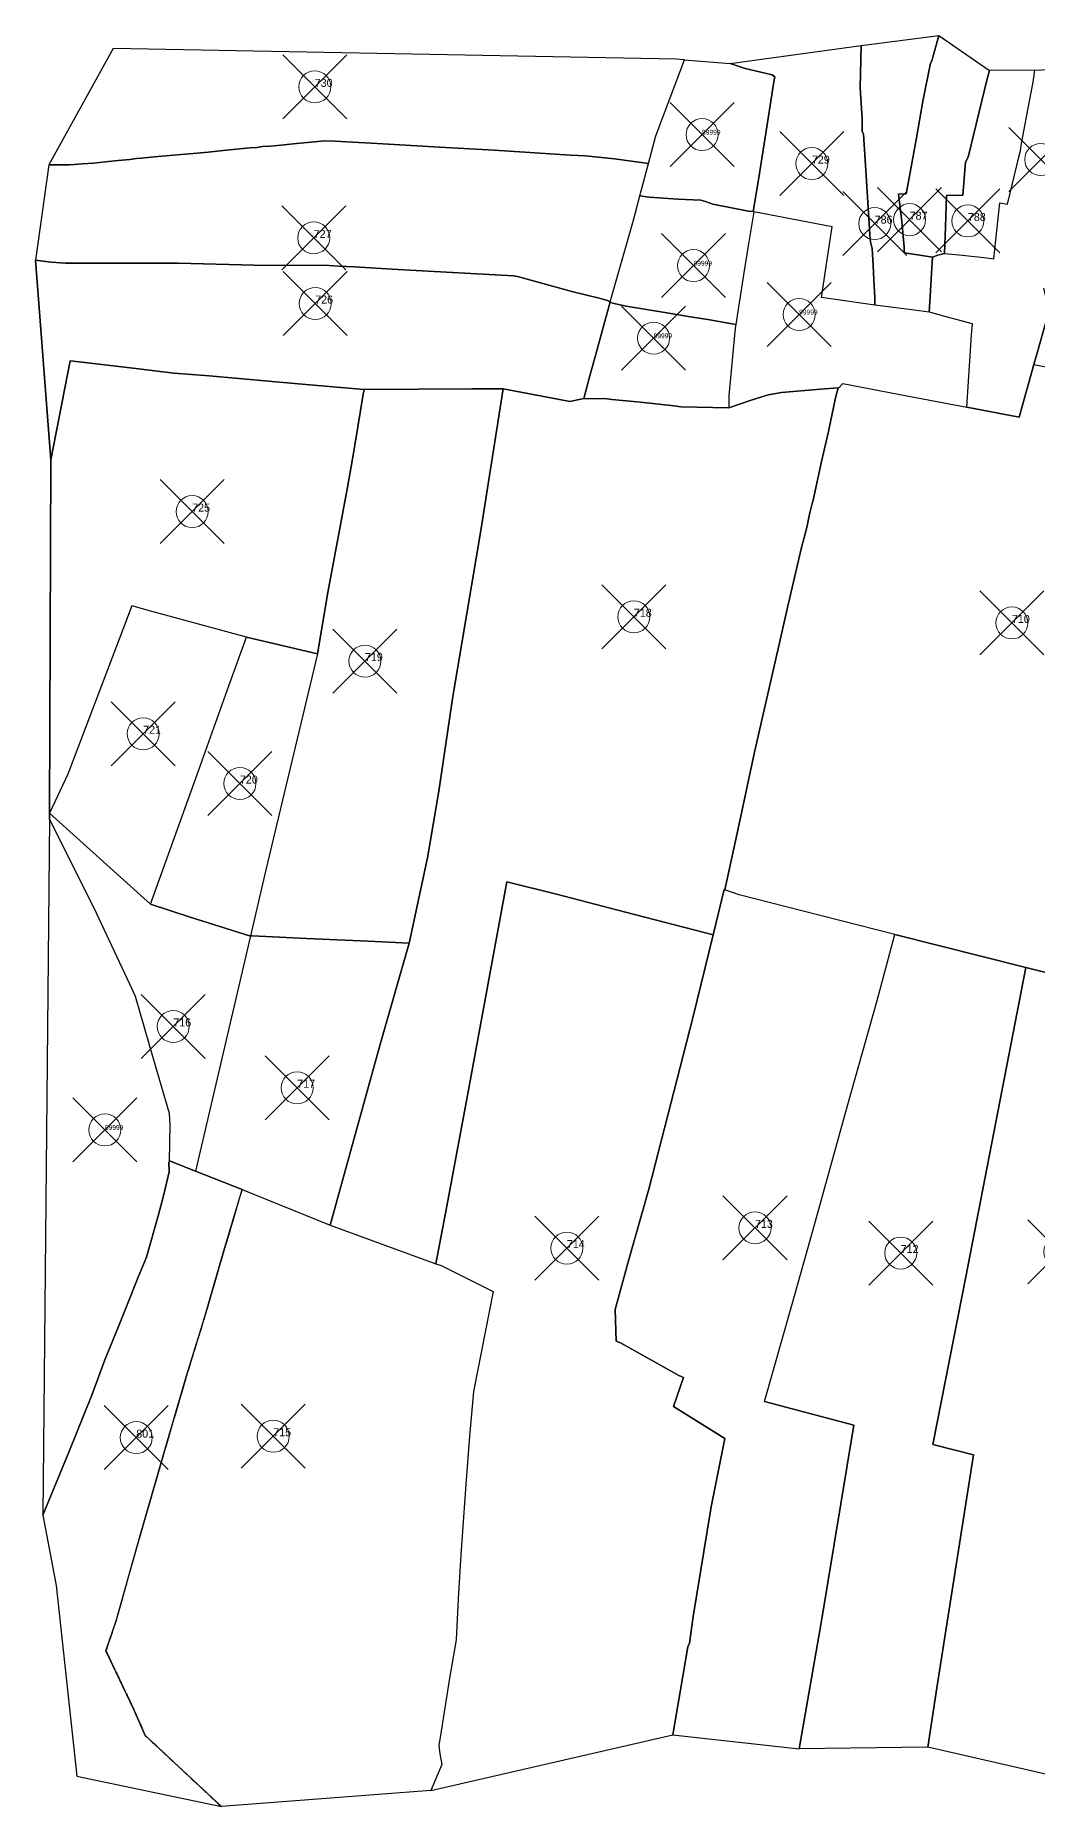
# Model space of a CAD drawing. Header units: millimetres. Extents: x 0 to 2247, y -2746 to 0.
# Drawn here: x 0 to 313, y -1124 to -571 of the extents above; entities that cross this region are included whole.
import ezdxf

# ---------------------------------------------------------------- set-up
doc = ezdxf.new("R2010")
doc.units = ezdxf.units.MM
doc.header["$PDMODE"] = 35
doc.header["$PDSIZE"] = 10
doc.linetypes.add('DASHED', pattern=[0.75, 0.5, -0.25])
for name, color, linetype, lineweight in [('Poly_Survey_Bndry', 250, 'Continuous', 30), ('Poly_Village_Bndry', 250, 'Continuous', 30), ('Text_Survey_No', 250, 'Continuous', 0)]:
    doc.layers.add(name, color=color, linetype=linetype, lineweight=lineweight)
doc.styles.get("Standard").update_dxf_attribs({"font": 'SakalBharati.ttf'})

msp = doc.modelspace()

# ---------------------------------------------------------------- linework, layer by layer
at = {"layer": 'Poly_Survey_Bndry'}
for points in [[(4.18, -611), (10.51, -611.05), (12.13, -610.96), (14.63, -610.73), (16.36, -610.62), (18.24, -610.46), (21.83, -610.08), (25.83, -609.68), (29.49, -609.34), (31.61, -609.06), (33.13, -608.9), (37.06, -608.56), (40.75, -608.16), (45.5, -607.76), (50.49, -607.33), (54, -607.01), (58.6, -606.56), (62.76, -606.14), (66.94, -605.72), (69.13, -605.59), (70.94, -605.34), (73.43, -605.16), (77.74, -604.8), (81.52, -604.4), (86.16, -603.97), (90.28, -603.56), (93.53, -603.66), (97.23, -603.87), (106.75, -604.38), (126.27, -605.5), (143.25, -606.44), (167.13, -608.02), (171.71, -608.19), (180.91, -609.16), (191.52, -610.58), (193.84, -601.92), (202.71, -578.19), (200.14, -578.01), (24.29, -574.66)], [(217.02, -579.35), (257.97, -573.78), (257.61, -586.92), (258.27, -596.66), (258.27, -600.47), (258.66, -601.45), (259.28, -611.08), (260.78, -634.33), (260.87, -635.03), (261.32, -637.21), (261.71, -642.5), (261.94, -646.93), (262.23, -652.44), (262.17, -654.85), (245.55, -652.46), (247.91, -636.53), (248.9, -630.37), (224.43, -625.66), (224.24, -625.63), (225.84, -615.73), (228.48, -599.13), (230.79, -584.48), (231, -583.51), (230.13, -582.95), (221.74, -580.93)], [(257.97, -573.78), (282.16, -570.59), (280.01, -578.52), (279.59, -579.21), (277.21, -591.1), (275.23, -602.54), (273.08, -614.58), (272.04, -620.13), (269.6, -620.23), (270.61, -628.74), (271.38, -636.74), (271.38, -638.55), (273.53, -638.81), (280.23, -639.82), (279.91, -644.88), (279.48, -652.2), (279.18, -657.01), (272.9, -656.21), (262.17, -654.85), (262.23, -652.44), (261.94, -646.93), (261.71, -642.5), (261.32, -637.21), (260.87, -635.03), (260.78, -634.33), (259.28, -611.08), (258.66, -601.45), (258.27, -600.47), (258.27, -596.66), (257.61, -586.92)], [(282.16, -570.59), (297.97, -581.54), (297.28, -584.19), (291.34, -608.62), (290.55, -610.16), (289.74, -620.53), (284.55, -620.6), (284.23, -630.4), (283.98, -638.73), (281.91, -639.21), (280.23, -639.82), (273.53, -638.81), (271.38, -638.55), (271.38, -636.74), (270.61, -628.74), (269.6, -620.23), (272.04, -620.13), (273.08, -614.58), (275.23, -602.54), (277.21, -591.1), (279.59, -579.21), (280.01, -578.52)], [(224.24, -625.63), (222.76, -625.47), (211.59, -623.27), (209.28, -622.52), (207.84, -622.09), (200.67, -621.7), (191.66, -621.13), (188.82, -620.71), (191.52, -610.58), (193.84, -601.92), (202.71, -578.19), (205.29, -578.37), (217.02, -579.35), (221.74, -580.93), (230.13, -582.95), (231, -583.51), (230.79, -584.48), (228.48, -599.13), (225.84, -615.73)], [(283.98, -638.73), (289.63, -639.28), (297.22, -640.04), (299.33, -640.38), (301.25, -622.89), (303.6, -623.29), (307.33, -608.18), (307.73, -606.65), (307.9, -604.99), (309.96, -593.85), (311.68, -585.18), (312.23, -581.4), (297.97, -581.54), (297.28, -584.19), (291.34, -608.62), (290.55, -610.16), (289.74, -620.53), (284.55, -620.6), (284.23, -630.4)], [(179.5, -653.82), (186.78, -628.34), (188.82, -620.71), (191.52, -610.58), (180.91, -609.16), (171.71, -608.19), (167.13, -608.02), (143.25, -606.44), (126.27, -605.5), (106.75, -604.38), (97.23, -603.87), (93.53, -603.66), (90.28, -603.56), (86.16, -603.97), (81.52, -604.4), (77.74, -604.8), (73.43, -605.16), (70.94, -605.34), (69.13, -605.59), (66.94, -605.72), (62.76, -606.14), (58.6, -606.56), (54, -607.01), (50.49, -607.33), (45.5, -607.76), (40.75, -608.16), (37.06, -608.56), (33.13, -608.9), (31.61, -609.06), (29.49, -609.34), (25.83, -609.68), (21.83, -610.08), (18.24, -610.46), (16.36, -610.62), (14.63, -610.73), (12.13, -610.96), (10.51, -611.05), (4.18, -611), (0, -640.78), (4.8, -641.46), (9.35, -641.77), (21.22, -641.77), (44.61, -641.79), (68.29, -642.33), (91.74, -642.47), (94.78, -642.66), (99.66, -642.88), (108.01, -643.4), (115.12, -643.84), (149.3, -645.74), (150.57, -645.95), (167.53, -650.6), (176.13, -652.7), (178.73, -653.41)], [(188.82, -620.71), (191.66, -621.13), (200.67, -621.7), (207.84, -622.09), (209.28, -622.52), (211.59, -623.27), (222.76, -625.47), (224.24, -625.63), (224.43, -625.66), (222.76, -635.74), (221.16, -645.35), (218.78, -660.87), (210, -659.39), (203.9, -658.36), (197.89, -657.33), (190.84, -656.26), (184.52, -655.18), (180.27, -654.23), (179.5, -653.82), (186.78, -628.34)], [(279.18, -657.01), (272.9, -656.21), (262.17, -654.85), (245.55, -652.46), (247.91, -636.53), (248.9, -630.37), (224.43, -625.66), (222.76, -635.74), (221.16, -645.35), (218.78, -660.87), (218.6, -662.06), (216.58, -683.09), (216.59, -686.94), (223.29, -684.65), (228.86, -682.88), (233.07, -682.1), (245.23, -681.13), (250.72, -680.71), (250.97, -680.68), (252.19, -679.36), (269.47, -682.66), (290.98, -686.73), (292.44, -664.14), (292.74, -660.68), (284.08, -658.44), (279.27, -657.02)], [(179.5, -653.82), (176.55, -664.89), (175.25, -669.48), (173.13, -676.99), (171.27, -684.03), (166.92, -684.92), (163.68, -684.37), (146.14, -680.96), (136.29, -680.96), (102.72, -681.19), (82.12, -679.47), (54.27, -676.91), (43.19, -676.16), (32.24, -674.8), (11.85, -672.34), (10.87, -672.27), (4.76, -703.16), (0, -640.78), (4.8, -641.46), (9.35, -641.77), (21.22, -641.77), (44.61, -641.79), (68.29, -642.33), (91.74, -642.47), (94.78, -642.66), (99.66, -642.88), (108.01, -643.4), (115.12, -643.84), (149.3, -645.74), (150.57, -645.95), (167.53, -650.6), (176.13, -652.7), (178.73, -653.41)], [(179.5, -653.82), (180.27, -654.23), (184.52, -655.18), (190.84, -656.26), (197.89, -657.33), (203.9, -658.36), (210, -659.39), (218.78, -660.87), (218.6, -662.06), (216.58, -683.09), (216.59, -686.94), (201.62, -686.62), (199.47, -686.31), (189, -685.22), (180.02, -684.34), (178.6, -684.13), (171.27, -684.03), (173.13, -676.99), (175.25, -669.48), (176.55, -664.89)], [(4.76, -703.16), (10.87, -672.27), (11.85, -672.34), (32.24, -674.8), (43.19, -676.16), (54.27, -676.91), (82.12, -679.47), (102.72, -681.19), (102.33, -682.71), (99.83, -698.03), (99.4, -701.12), (97.6, -711.17), (91.29, -744.62), (88.14, -763.8), (65.92, -758.56), (36.82, -750.7), (30.1, -748.76), (10.09, -801.35), (4.44, -813.59)], [(146.14, -680.96), (136.29, -680.96), (102.72, -681.19), (102.33, -682.71), (99.83, -698.03), (99.4, -701.12), (97.6, -711.17), (91.29, -744.62), (88.14, -763.8), (72, -831.25), (67.17, -851.89), (67.85, -851.89), (84.67, -852.77), (103.92, -853.56), (116.73, -854.16), (122.44, -827.53), (126.03, -806.69), (130.41, -777.17), (139.14, -725.23)], [(116.73, -854.16), (107.77, -885.49), (100.28, -912.48), (92.1, -942.34), (125.08, -954.38), (128.53, -936.33), (135.16, -900.61), (147.3, -835.01), (162.79, -838.93), (184.37, -844.52), (211.71, -851.63), (215.19, -837.47), (215.32, -837.52), (219.68, -817.4), (224.64, -794.51), (232.47, -760.4), (234.91, -749.3), (239.31, -730.57), (240.93, -724.3), (241.74, -720.64), (242.05, -719.35), (242.31, -718.11), (242.65, -716.85), (242.91, -715.79), (245.55, -703.69), (247.69, -694.3), (249.93, -683.82), (250.72, -680.71), (245.23, -681.13), (233.07, -682.1), (228.86, -682.88), (223.29, -684.65), (216.59, -686.94), (201.62, -686.62), (199.47, -686.31), (189, -685.22), (180.02, -684.34), (178.6, -684.13), (171.27, -684.03), (166.92, -684.92), (163.68, -684.37), (146.14, -680.96), (139.14, -725.23), (130.41, -777.17), (126.03, -806.69), (122.44, -827.53)], [(4.44, -813.59), (35.98, -842.04), (50.5, -801.5), (60.39, -773.78), (65.92, -758.56), (36.82, -750.7), (30.1, -748.76), (10.09, -801.35)], [(35.98, -842.04), (50.5, -801.5), (60.39, -773.78), (65.92, -758.56), (88.14, -763.8), (72, -831.25), (67.17, -851.89), (66.85, -851.89), (48.29, -846.06)], [(41.93, -922.25), (42.05, -910.99), (41.91, -907.37), (36.89, -890.31), (31.26, -870.82), (29.53, -867.04), (19.08, -844.81), (4.42, -815.35), (2.28, -1032.92), (10.4, -1013.27), (17.65, -995.4), (21.67, -984.37), (25.93, -973.94), (28.22, -968.19), (32.06, -958.52), (34.65, -952.32), (38.32, -939.4), (39.99, -933.11), (41.75, -925.63), (41.67, -922.63)], [(4.42, -815.35), (4.44, -813.59), (35.98, -842.04), (48.29, -846.06), (66.85, -851.89), (67.17, -851.89), (49.97, -925.42), (41.93, -922.25), (42.05, -910.99), (41.91, -907.37), (36.89, -890.31), (31.26, -870.82), (29.53, -867.04), (19.08, -844.81)], [(182.78, -979.05), (181.38, -978.59), (181.04, -968.63), (185.02, -954.18), (191.62, -931.1), (205.33, -877.51), (211.71, -851.63), (184.37, -844.52), (162.79, -838.93), (147.3, -835.01), (135.16, -900.61), (128.53, -936.33), (125.08, -954.38), (126.77, -954.94), (142.96, -962.98), (136.79, -994.26), (135.54, -1008.25), (134.45, -1023.27), (132.93, -1045.28), (132.1, -1059.03), (131.44, -1071.85), (129.35, -1083.86), (126.71, -1100.43), (125.97, -1104.83), (126.37, -1107.53), (126.96, -1110.78), (123.51, -1118.91), (199.1, -1101.58), (203.75, -1074.08), (204.28, -1072.91), (205.41, -1064.58), (211.05, -1030.35), (211.41, -1028.79), (215.34, -1008.99), (199.3, -998.99), (202.4, -989.95), (200.95, -989.24)], [(182.78, -979.05), (200.95, -989.24), (202.4, -989.95), (199.3, -998.99), (215.34, -1008.99), (211.41, -1028.79), (211.05, -1030.35), (205.41, -1064.58), (204.28, -1072.91), (203.75, -1074.08), (199.1, -1101.58), (238.58, -1105.92), (245.41, -1066.51), (255.64, -1004.77), (227.78, -997.38), (236.19, -967.71), (243.13, -942.88), (253.73, -904.61), (262.9, -872.1), (268.4, -851.51), (234.13, -842.7), (219.82, -839.13), (215.32, -837.52), (215.19, -837.47), (211.71, -851.63), (205.33, -877.51), (191.62, -931.1), (185.02, -954.18), (181.04, -968.63), (181.38, -978.59)], [(49.97, -925.42), (64.53, -931.17), (92.1, -942.34), (100.28, -912.48), (107.77, -885.49), (116.73, -854.16), (103.92, -853.56), (84.67, -852.77), (67.85, -851.89), (67.17, -851.89)], [(278.75, -1105.43), (238.58, -1105.92), (245.41, -1066.51), (255.64, -1004.77), (227.78, -997.38), (236.19, -967.71), (243.13, -942.88), (253.73, -904.61), (262.9, -872.1), (268.4, -851.51), (309.36, -861.76), (290.59, -958.46), (280.27, -1010.88), (293.06, -1014.09), (281.54, -1086.9)], [(321.4, -1115.18), (278.75, -1105.43), (281.54, -1086.9), (293.06, -1014.09), (280.27, -1010.88), (290.59, -958.46), (309.36, -861.76), (348.98, -871.7), (354.38, -873.04), (341.78, -952.58), (336.43, -989.68), (335.64, -997.32), (332.37, -1025.81), (330.02, -1047.9), (326.41, -1067.44), (325.07, -1075.74), (319.66, -1096.76), (320.08, -1099.85)], [(2.28, -1032.92), (6.5, -1054.88), (12.95, -1114.48), (58.07, -1123.96), (34.32, -1101.74), (30.68, -1093.45), (22.04, -1075.32), (25.17, -1065.94), (32.46, -1040.02), (39.81, -1014.66), (47.21, -989.33), (52.66, -971.61), (58.58, -951.38), (64.53, -931.17), (49.97, -925.42), (41.93, -922.25), (41.67, -922.63), (41.75, -925.63), (39.99, -933.11), (38.32, -939.4), (34.65, -952.32), (32.06, -958.52), (28.22, -968.19), (25.93, -973.94), (21.67, -984.37), (17.65, -995.4), (10.4, -1013.27)], [(123.51, -1118.91), (58.07, -1123.96), (34.32, -1101.74), (30.68, -1093.45), (22.04, -1075.32), (25.17, -1065.94), (32.46, -1040.02), (39.81, -1014.66), (47.21, -989.33), (52.66, -971.61), (58.58, -951.38), (64.53, -931.17), (92.1, -942.34), (125.08, -954.38), (126.77, -954.94), (142.96, -962.98), (136.79, -994.26), (135.54, -1008.25), (134.45, -1023.27), (132.93, -1045.28), (132.1, -1059.03), (131.44, -1071.85), (129.35, -1083.86), (126.71, -1100.43), (125.97, -1104.83), (126.37, -1107.53), (126.96, -1110.78)]]:
    msp.add_lwpolyline(points, close=True, dxfattribs=at)
for points in [[(262.17, -654.85), (262.23, -652.44), (261.94, -646.93), (261.71, -642.5), (261.32, -637.21), (260.87, -635.03), (260.78, -634.33), (259.28, -611.08), (258.66, -601.45), (258.27, -600.47), (258.27, -596.66), (257.61, -586.92), (257.97, -573.78)], [(280.23, -639.82), (273.53, -638.81), (271.38, -638.55), (271.38, -636.74), (270.61, -628.74), (269.6, -620.23), (272.04, -620.13), (273.08, -614.58), (275.23, -602.54), (277.21, -591.1), (279.59, -579.21), (280.01, -578.52), (282.16, -570.59)], [(224.24, -625.63), (225.84, -615.73), (228.48, -599.13), (230.79, -584.48), (231, -583.51), (230.13, -582.95), (221.74, -580.93), (217.02, -579.35)], [(316.66, -656.54), (312.78, -670.18), (311.89, -673.37), (307.33, -689.82), (290.98, -686.73), (292.44, -664.14), (292.74, -660.68), (284.08, -658.44), (279.27, -657.02), (279.18, -657.01), (279.48, -652.2), (279.91, -644.88), (280.23, -639.82), (281.91, -639.21), (283.98, -638.73), (289.63, -639.28), (297.22, -640.04), (299.33, -640.38), (301.25, -622.89), (303.6, -623.29), (307.33, -608.18), (307.73, -606.65), (307.9, -604.99), (309.96, -593.85), (311.68, -585.18), (312.23, -581.4), (336.78, -580.33)], [(283.98, -638.73), (289.63, -639.28), (297.22, -640.04), (299.33, -640.38), (301.25, -622.89), (303.6, -623.29), (307.33, -608.18), (307.73, -606.65), (307.9, -604.99), (309.96, -593.85), (311.68, -585.18), (312.23, -581.4)], [(283.98, -638.73), (284.23, -630.4), (284.55, -620.6), (289.74, -620.53), (290.55, -610.16), (291.34, -608.62), (297.28, -584.19), (297.97, -581.54)], [(191.52, -610.58), (180.91, -609.16), (171.71, -608.19), (167.13, -608.02), (143.25, -606.44), (126.27, -605.5), (106.75, -604.38), (97.23, -603.87), (93.53, -603.66), (90.28, -603.56), (86.16, -603.97), (81.52, -604.4), (77.74, -604.8), (73.43, -605.16), (70.94, -605.34), (69.13, -605.59), (66.94, -605.72), (62.76, -606.14), (58.6, -606.56), (54, -607.01), (50.49, -607.33), (45.5, -607.76), (40.75, -608.16), (37.06, -608.56), (33.13, -608.9), (31.61, -609.06), (29.49, -609.34), (25.83, -609.68), (21.83, -610.08), (18.24, -610.46), (16.36, -610.62), (14.63, -610.73), (12.13, -610.96), (10.51, -611.05), (4.18, -611)], [(224.24, -625.63), (222.76, -625.47), (211.59, -623.27), (209.28, -622.52), (207.84, -622.09), (200.67, -621.7), (191.66, -621.13), (188.82, -620.71)], [(224.43, -625.66), (222.76, -635.74), (221.16, -645.35), (218.78, -660.87)], [(224.43, -625.66), (224.24, -625.63)], [(262.17, -654.85), (245.55, -652.46), (247.91, -636.53), (248.9, -630.37), (224.43, -625.66)], [(179.5, -653.82), (178.73, -653.41), (176.13, -652.7), (167.53, -650.6), (150.57, -645.95), (149.3, -645.74), (115.12, -643.84), (108.01, -643.4), (99.66, -642.88), (94.78, -642.66), (91.74, -642.47), (68.29, -642.33), (44.61, -641.79), (21.22, -641.77), (9.35, -641.77), (4.8, -641.46), (0, -640.78)], [(279.18, -657.01), (279.48, -652.2), (279.91, -644.88), (280.23, -639.82)], [(280.23, -639.82), (281.91, -639.21), (283.98, -638.73)], [(311.89, -673.37), (312.78, -670.18), (316.66, -656.54), (315.02, -649.59)], [(218.78, -660.87), (210, -659.39), (203.9, -658.36), (197.89, -657.33), (190.84, -656.26), (184.52, -655.18), (180.27, -654.23), (179.5, -653.82)], [(279.18, -657.01), (272.9, -656.21), (262.17, -654.85)], [(290.98, -686.73), (292.44, -664.14), (292.74, -660.68), (284.08, -658.44), (279.27, -657.02), (279.18, -657.01)], [(316.66, -656.54), (312.78, -670.18), (311.89, -673.37), (323.86, -675.73)], [(218.78, -660.87), (218.6, -662.06), (216.58, -683.09), (216.59, -686.94)], [(102.72, -681.19), (82.12, -679.47), (54.27, -676.91), (43.19, -676.16), (32.24, -674.8), (11.85, -672.34), (10.87, -672.27), (4.76, -703.16)], [(348.98, -871.7), (309.36, -861.76), (268.4, -851.51), (234.13, -842.7), (219.82, -839.13), (215.32, -837.52), (219.68, -817.4), (224.64, -794.51), (232.47, -760.4), (234.91, -749.3), (239.31, -730.57), (240.93, -724.3), (241.74, -720.64), (242.05, -719.35), (242.31, -718.11), (242.65, -716.85), (242.91, -715.79), (245.55, -703.69), (247.69, -694.3), (249.93, -683.82), (250.72, -680.71), (250.97, -680.68), (252.19, -679.36), (269.47, -682.66), (290.98, -686.73), (307.33, -689.82), (311.89, -673.37), (323.86, -675.73)], [(290.98, -686.73), (307.33, -689.82), (311.89, -673.37)], [(311.89, -673.37), (323.86, -675.73), (331.6, -677.06), (334.33, -677.81), (335.1, -683.04), (343.62, -685.09), (397.15, -700.23), (398.03, -700.58)], [(250.72, -680.71), (250.97, -680.68), (252.19, -679.36), (269.47, -682.66), (290.98, -686.73)], [(88.14, -763.8), (91.29, -744.62), (97.6, -711.17), (99.4, -701.12), (99.83, -698.03), (102.33, -682.71), (102.72, -681.19)], [(102.72, -681.19), (136.29, -680.96), (146.14, -680.96)], [(146.14, -680.96), (139.14, -725.23), (130.41, -777.17), (126.03, -806.69), (122.44, -827.53), (116.73, -854.16)], [(146.14, -680.96), (163.68, -684.37), (166.92, -684.92), (171.27, -684.03)], [(171.27, -684.03), (178.6, -684.13), (180.02, -684.34), (189, -685.22), (199.47, -686.31), (201.62, -686.62), (216.59, -686.94)], [(250.72, -680.71), (249.93, -683.82), (247.69, -694.3), (245.55, -703.69), (242.91, -715.79), (242.65, -716.85), (242.31, -718.11), (242.05, -719.35), (241.74, -720.64), (240.93, -724.3), (239.31, -730.57), (234.91, -749.3), (232.47, -760.4), (224.64, -794.51), (219.68, -817.4), (215.32, -837.52)], [(216.59, -686.94), (223.29, -684.65), (228.86, -682.88), (233.07, -682.1), (245.23, -681.13), (250.72, -680.71)], [(65.92, -758.56), (36.82, -750.7), (30.1, -748.76), (10.09, -801.35), (4.44, -813.59)], [(35.98, -842.04), (50.5, -801.5), (60.39, -773.78), (65.92, -758.56)], [(65.92, -758.56), (88.14, -763.8)], [(88.14, -763.8), (72, -831.25), (67.17, -851.89)], [(41.93, -922.25), (42.05, -910.99), (41.91, -907.37), (36.89, -890.31), (31.26, -870.82), (29.53, -867.04), (19.08, -844.81), (4.42, -815.35)], [(4.44, -813.59), (35.98, -842.04)], [(211.71, -851.63), (184.37, -844.52), (162.79, -838.93), (147.3, -835.01), (135.16, -900.61), (128.53, -936.33), (125.08, -954.38)], [(215.32, -837.52), (215.19, -837.47), (211.71, -851.63)], [(268.4, -851.51), (234.13, -842.7), (219.82, -839.13), (215.32, -837.52)], [(67.17, -851.89), (66.85, -851.89), (48.29, -846.06), (35.98, -842.04)], [(67.17, -851.89), (49.97, -925.42)], [(116.73, -854.16), (103.92, -853.56), (84.67, -852.77), (67.85, -851.89), (67.17, -851.89)], [(211.71, -851.63), (205.33, -877.51), (191.62, -931.1), (185.02, -954.18), (181.04, -968.63), (181.38, -978.59), (182.78, -979.05)], [(227.78, -997.38), (236.19, -967.71), (243.13, -942.88), (253.73, -904.61), (262.9, -872.1), (268.4, -851.51)], [(268.4, -851.51), (309.36, -861.76)], [(116.73, -854.16), (107.77, -885.49), (100.28, -912.48), (92.1, -942.34)], [(309.36, -861.76), (290.59, -958.46), (280.27, -1010.88), (293.06, -1014.09), (281.54, -1086.9), (278.75, -1105.43)], [(309.36, -861.76), (348.98, -871.7), (354.38, -873.04)], [(41.93, -922.25), (41.67, -922.63), (41.75, -925.63), (39.99, -933.11), (38.32, -939.4), (34.65, -952.32), (32.06, -958.52), (28.22, -968.19), (25.93, -973.94), (21.67, -984.37), (17.65, -995.4), (10.4, -1013.27), (2.28, -1032.92)], [(41.93, -922.25), (49.97, -925.42)], [(49.97, -925.42), (64.53, -931.17)], [(64.53, -931.17), (92.1, -942.34)], [(92.1, -942.34), (125.08, -954.38)], [(125.08, -954.38), (126.77, -954.94), (142.96, -962.98), (136.79, -994.26), (135.54, -1008.25), (134.45, -1023.27), (132.93, -1045.28), (132.1, -1059.03), (131.44, -1071.85), (129.35, -1083.86), (126.71, -1100.43), (125.97, -1104.83), (126.37, -1107.53), (126.96, -1110.78), (123.51, -1118.91)], [(182.78, -979.05), (200.95, -989.24), (202.4, -989.95), (199.3, -998.99), (215.34, -1008.99), (211.41, -1028.79), (211.05, -1030.35), (205.41, -1064.58), (204.28, -1072.91), (203.75, -1074.08), (199.1, -1101.58)], [(227.78, -997.38), (255.64, -1004.77), (245.41, -1066.51), (238.58, -1105.92)]]:
    msp.add_lwpolyline(points, dxfattribs=at)
at = {"layer": 'Poly_Survey_Bndry', "linetype": 'DASHED'}
msp.add_lwpolyline([(64.53, -931.17), (58.58, -951.38), (52.66, -971.61), (47.21, -989.33), (39.81, -1014.66), (32.46, -1040.02), (25.17, -1065.94), (22.04, -1075.32), (30.68, -1093.45), (34.32, -1101.74), (58.07, -1123.96)], dxfattribs=at)
at = {"layer": 'Poly_Village_Bndry', "lineweight": -3}
for points in [[(4.18, -611), (0, -640.78)], [(0, -640.78), (4.76, -703.16)], [(4.76, -703.16), (4.44, -813.59)], [(4.42, -815.35), (2.28, -1032.92)], [(4.44, -813.59), (4.42, -815.35)], [(2.28, -1032.92), (6.5, -1054.88)]]:
    msp.add_lwpolyline(points, dxfattribs=at)
at = {"layer": 'Text_Survey_No'}
for p in [(87.25, -586.66), (208.24, -601.58), (242.54, -610.64), (314.01, -609.35), (262.16, -629.39), (273.07, -628.15), (291.27, -628.56), (86.93, -633.85), (205.57, -642.51), (87.4, -654.37), (238.56, -657.78), (193.1, -665.19), (48.97, -719.37), (186.93, -752.22), (305.02, -754.15), (102.93, -766.07), (33.65, -788.77), (63.88, -804.33), (43.06, -880.21), (81.77, -899.38), (21.7, -912.55), (224.77, -943.14), (166.01, -949.48), (320.01, -950.63), (270.28, -951.01), (31.5, -1008.69), (74.29, -1008.26)]:
    msp.add_point(p, dxfattribs=at)

# ---------------------------------------------------------------- texts
at = {"layer": 'Text_Survey_No', "linetype": 'DASHED'}
for s, height, p in [('730', 2.5, (87.25, -586.66)), ('99999', 1.5, (208.24, -601.58)), ('729', 2.5, (242.54, -610.64)), ('786', 2.5, (262.16, -629.39)), ('787', 2.5, (273.07, -628.15)), ('788', 2.5, (291.27, -628.56)), ('727', 2.5, (86.93, -633.85)), ('99999', 1.5, (205.57, -642.51)), ('726', 2.5, (87.4, -654.37)), ('99999', 1.5, (238.56, -657.78)), ('99999', 1.5, (193.1, -665.19)), ('725', 2.5, (48.97, -719.37)), ('718', 2.5, (186.93, -752.22)), ('710', 2.5, (305.02, -754.15)), ('719', 2.5, (102.93, -766.07)), ('721', 2.5, (33.65, -788.77)), ('720', 2.5, (63.88, -804.33)), ('716', 2.5, (43.06, -880.21)), ('717', 2.5, (81.77, -899.38)), ('99999', 1.5, (21.7, -912.55)), ('713', 2.5, (224.77, -943.14)), ('714', 2.5, (166.01, -949.48)), ('712', 2.5, (270.28, -951.01)), ('801', 2.5, (31.5, -1008.69)), ('715', 2.5, (74.29, -1008.26))]:
    msp.add_text(s, height=height, dxfattribs=at).set_placement(p)

doc.saveas('drawing.dxf')
